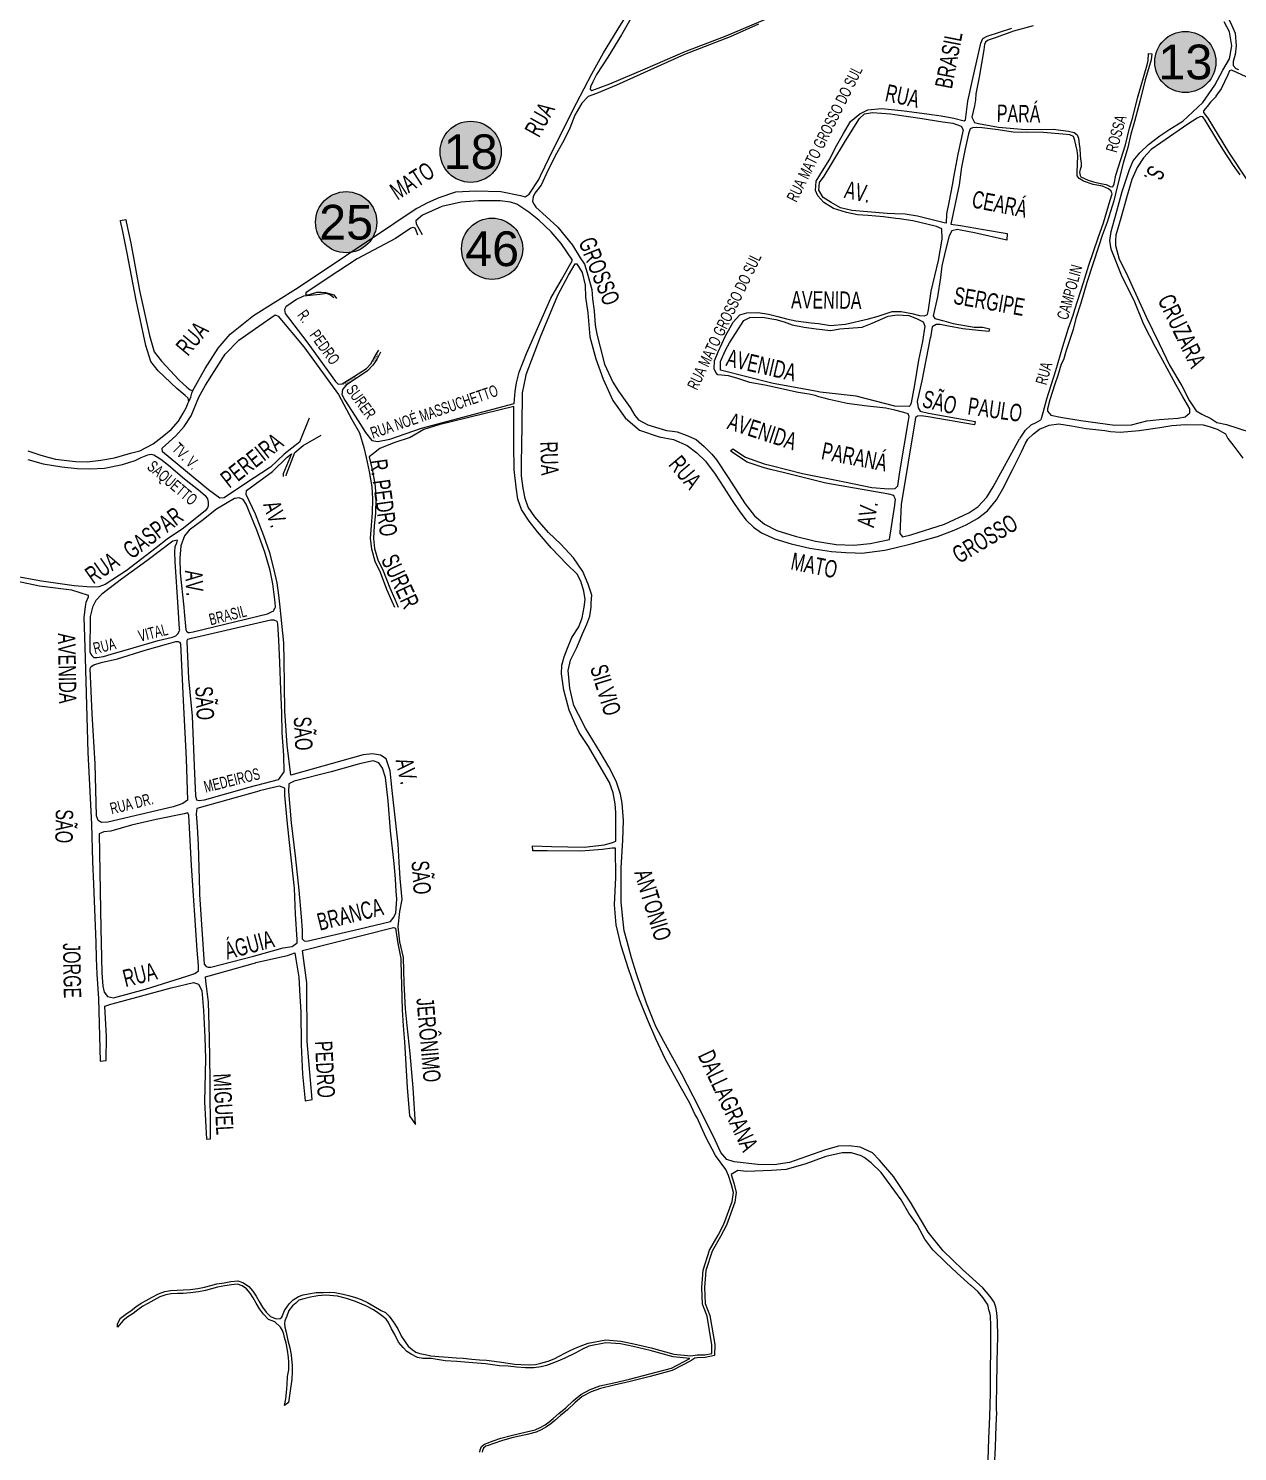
# Model space of a CAD drawing. Header units: millimetres. Extents: x 617885 to 663705, y 7172943 to 7234736.
# Drawn here: x 660252 to 661296, y 7182071 to 7183300 of the extents above; entities that cross this region are included whole.
import ezdxf
from ezdxf.enums import TextEntityAlignment as Align

# ---------------------------------------------------------------- set-up
doc = ezdxf.new("R2010")
doc.units = ezdxf.units.MM
doc.layers.add('Equipamentos Públicos', color=171, linetype='Continuous')
doc.layers.add('Escolas Municipais', color=21, linetype='Continuous')
doc.layers.add('TOP_VIAS 10.000', color=7, linetype='Continuous', lineweight=9)
doc.layers.add('VIAS', color=7, linetype='Continuous', lineweight=5)
doc.styles.add('LDUP', font='LDUP.SHX')
doc.styles.get("Standard").update_dxf_attribs({"font": 'arial.ttf'})

msp = doc.modelspace()

# ---------------------------------------------------------------- hatches: boundary and pattern name
at = {"layer": 'Equipamentos Públicos', "true_color": 0xff0040}
h = msp.add_hatch(color=240, dxfattribs=at)
edge = h.paths.add_edge_path()
edge.add_arc((661250.8, 7183270.6), 26.4, 0, 360)
at = {"layer": 'Equipamentos Públicos', "true_color": 0xb3b3ff}
h = msp.add_hatch(color=151, dxfattribs=at)
edge = h.paths.add_edge_path()
edge.add_arc((660633.8, 7183193.1), 26.4, 0, 360)
h = msp.add_hatch(color=151, dxfattribs=at)
edge = h.paths.add_edge_path()
edge.add_arc((660652.3, 7183109.4), 26.4, 0, 360)
at = {"layer": 'Escolas Municipais'}
h = msp.add_hatch(color=21, dxfattribs=at)
edge = h.paths.add_edge_path()
edge.add_arc((660526.3, 7183132.3), 26.4, 0, 360)

# ---------------------------------------------------------------- linework, layer by layer
at = {"layer": 'Equipamentos Públicos', "color": 7, "lineweight": 5}
for centre in [(661250.8, 7183270.6), (660633.8, 7183193.1), (660652.3, 7183109.4)]:
    msp.add_circle(centre, 26.4, dxfattribs=at)
at = {"layer": 'Escolas Municipais', "color": 7, "lineweight": 5}
msp.add_circle((660526.3, 7183132.3), 26.4, dxfattribs=at)
at = {"layer": 'VIAS', "color": 253}
for points in [[(661309.9, 7183338), (661295.3, 7183343.1), (661280.3, 7183345.7), (661277.2, 7183344.5), (661274.4, 7183341.5), (661273.8, 7183337.2), (661274.9, 7183332.8), (661278.6, 7183325), (661284.8, 7183313.8), (661289.9, 7183304.7), (661293.7, 7183295.5), (661294.6, 7183284.4), (661293.8, 7183277), (661292, 7183271), (661292.1, 7183267.6), (661294.4, 7183265.1), (661296.8, 7183264)], [(660777.8, 7183318.2), (660763.9, 7183294), (660752.1, 7183274.9), (660742.4, 7183259.8), (660739.2, 7183253.5), (660737.2, 7183249.1), (660737, 7183247.2), (660738.3, 7183246), (660753.9, 7183251.7), (660784.5, 7183264.7), (660819, 7183279.7), (660854.3, 7183293.1), (660914.3, 7183318.5)], [(660390.5, 7182977.5), (660389.8, 7182980.3), (660387.3, 7182982.6), (660380, 7182988.9), (660364, 7183004), (660357.7, 7183012.1), (660353.5, 7183026), (660344.9, 7183064.9), (660337.3, 7183105.7), (660333.5, 7183124.2), (660331.4, 7183133.1), (660331.4, 7183133.7), (660336.1, 7183134.6), (660336.5, 7183132.6), (660340.3, 7183114.1), (660348, 7183073.3), (660356.5, 7183034.4), (660360.7, 7183020.4), (660367, 7183012.3), (660382.2, 7182996.1), (660388.8, 7182989.9), (660391.7, 7182987.6), (660393.9, 7182987.2), (660404.5, 7183006.1), (660415.7, 7183023.7), (660426.2, 7183035.6), (660446.3, 7183051.7), (660484.9, 7183076), (660567.5, 7183131.2), (660586.8, 7183144), (660588.7, 7183145), (660596.7, 7183149.3), (660606.5, 7183153.7), (660620.9, 7183158.4), (660638.3, 7183159.4), (660659.9, 7183158.8), (660676.8, 7183155.3), (660680.8, 7183154.2), (660684.4, 7183156.6), (660692.6, 7183169.3), (660694.1, 7183172.3), (660704.9, 7183195), (660725.3, 7183235.1), (660738.5, 7183260.4), (660748.6, 7183278.6), (660760.2, 7183297.9), (660771.3, 7183315.3)], [(660882.4, 7183303.1), (660857.7, 7183292.3), (660818.3, 7183277.2), (660759.7, 7183250.7), (660742.4, 7183243.5), (660735.2, 7183240.9), (660729.7, 7183235.2), (660723.8, 7183224.8), (660719.3, 7183213.6), (660714.6, 7183203.5), (660708, 7183191.6), (660700.7, 7183177.4), (660694.8, 7183164.4), (660689.3, 7183157.3), (660687.7, 7183154.1), (660687.3, 7183150.2), (660688.5, 7183147.6), (660690.1, 7183145.4), (660699.1, 7183137.3), (660709, 7183128), (660715.3, 7183120.2), (660721.8, 7183112.5), (660728.3, 7183101.7), (660732.1, 7183096.2), (660734.4, 7183088.6), (660738.5, 7183074.2), (660739, 7183066.1), (660740.4, 7183055.7), (660741.4, 7183043.4), (660742.7, 7183035.8), (660745.5, 7183024.6), (660749.4, 7183009.8), (660756.4, 7182994.2), (660761.5, 7182986.4), (660771.4, 7182972.3), (660775.5, 7182965.6), (660778.8, 7182961.8), (660786.7, 7182957.5), (660802.9, 7182952.5), (660808.1, 7182952), (660812.1, 7182951.5), (660819.9, 7182948.4), (660828.4, 7182944.8), (660835.5, 7182938.6), (660841.9, 7182932), (660846.1, 7182927.1), (660856.1, 7182912.1), (660870.9, 7182889.2), (660878.9, 7182878.8), (660887.4, 7182871.6), (660898, 7182866.3), (660913.9, 7182861.4), (660931.6, 7182857.1), (660949.3, 7182854.1), (660964.7, 7182853.7), (660978.8, 7182855), (660995.3, 7182858.5), (661000, 7182888.2), (661000.1, 7182888.7), (661000.5, 7182893), (661000, 7182894.2), (660999.1, 7182896.3), (660994.7, 7182897.7), (660940.4, 7182907.2), (660904.7, 7182916), (660892.8, 7182918.8), (660887.1, 7182920.2), (660872.6, 7182925.3), (660860.8, 7182933.1), (660858, 7182935.1), (660860, 7182936.6), (660871.2, 7182929.6), (660887.3, 7182923.8), (660893.1, 7182922.3), (660920.2, 7182915.5), (660956.5, 7182908.2), (660980.1, 7182903.3), (660994.7, 7182902.2), (661000, 7182902.5), (661000.3, 7182902.5), (661002.6, 7182904.8), (661004.2, 7182916.9), (661011.9, 7182961.2), (661012.4, 7182964.6), (661011.6, 7182967), (661007.7, 7182968.2), (661000, 7182970), (660992.1, 7182971.8), (660973.7, 7182973.8), (660958.9, 7182975.8), (660943.3, 7182979.3), (660939.1, 7182980.5), (660936.8, 7182980.9), (660934.4, 7182981.6), (660931.2, 7182982.8), (660926.1, 7182983.9), (660916.5, 7182985.3), (660902.2, 7182988.5), (660895.8, 7182990), (660887.7, 7182991.8), (660874.9, 7182994.1), (660863.7, 7182997.7), (660856.5, 7182999.7), (660847.3, 7183000.7), (660845.4, 7183002.5), (660843.9, 7183005.8), (660844.4, 7183012.6), (660847.6, 7183020.4), (660853.7, 7183034.1), (660860.4, 7183046), (660866.1, 7183052.4), (660872.1, 7183054.2), (660882.1, 7183054.5), (660890.9, 7183052.8), (660899, 7183050.8), (660906.5, 7183049), (660914.6, 7183047.3), (660927.9, 7183045.4), (660934, 7183044.9), (660944.5, 7183043.2), (660957.5, 7183044.4), (660977.2, 7183049), (660985.6, 7183051.3), (660997.6, 7183055.2), (661000, 7183055.2), (661005.4, 7183055.2), (661014.6, 7183053.4), (661021.4, 7183051.9), (661025.7, 7183051.5), (661028.1, 7183052.7), (661029.2, 7183056.6), (661031.4, 7183072.8), (661034.4, 7183086), (661037.7, 7183099.3), (661041, 7183117.7), (661040.6, 7183126.7), (661035.9, 7183128.5), (661027.5, 7183130.5), (661015.6, 7183133.6), (661003.9, 7183135.1), (661000.9, 7183135.5), (660990.2, 7183137), (660976.9, 7183138), (660967.9, 7183138.7), (660958.2, 7183140.8), (660947, 7183144), (660938.7, 7183149.2), (660933.4, 7183155.2), (660931.5, 7183159.6), (660932.2, 7183167.6), (660937.5, 7183176.6), (660943.8, 7183186.7), (660948.7, 7183196.9), (660955.6, 7183208.8), (660961.7, 7183219.2), (660969.7, 7183225.8), (660976.6, 7183229.4), (660988.6, 7183230.4), (661000, 7183229.3), (661008.2, 7183228.5), (661027.6, 7183225.8), (661039.9, 7183224), (661050.9, 7183222), (661059.8, 7183219.9), (661061.1, 7183220.6), (661061.4, 7183223), (661063.1, 7183236.7), (661066.7, 7183253.8), (661074.2, 7183286.9), (661076.1, 7183290.9), (661079.7, 7183293), (661101, 7183299.8)], [(661119.5, 7183301.9), (661102.5, 7183297.2), (661087.4, 7183291.8), (661082.3, 7183290), (661079.9, 7183289.1), (661078.3, 7183287.7), (661077.5, 7183285.6), (661076.8, 7183281.1), (661072.7, 7183257.4), (661070, 7183243.1), (661069.7, 7183237.9), (661068.7, 7183232.8), (661066.6, 7183223.1), (661068.7, 7183218.4), (661072.1, 7183217.4), (661089.5, 7183214.2), (661112.7, 7183212.4), (661136.8, 7183212.7), (661149.8, 7183210.9), (661154.9, 7183209.8), (661157.3, 7183207.6), (661158.5, 7183204.9), (661159.1, 7183199.7), (661159.6, 7183196), (661160.1, 7183190.6), (661160.4, 7183186.7), (661160.8, 7183183.7), (661160.8, 7183180.4), (661160.1, 7183177.7), (661159.5, 7183175.4), (661159.9, 7183172.5), (661160.7, 7183171.4), (661166.8, 7183168.6), (661171.4, 7183167.1), (661177.5, 7183165.7), (661182.4, 7183164.8), (661185.8, 7183163), (661188.3, 7183162.9), (661189.3, 7183165.4), (661190.7, 7183173), (661199.1, 7183199.2), (661202.7, 7183213.5), (661205.4, 7183222.9), (661209.6, 7183239.4), (661217.9, 7183268.1), (661218.8, 7183271.8), (661219.1, 7183277.9), (661219.1, 7183277.9), (661222, 7183277.7), (661221.2, 7183272.5), (661219, 7183264.7), (661216.2, 7183255.1), (661211.6, 7183236.5), (661207, 7183219.1), (661203.8, 7183208.4), (661201.1, 7183196.8), (661197, 7183183.2), (661191.9, 7183162.7), (661189.2, 7183150.8), (661183.3, 7183132.3), (661179.1, 7183120.8), (661176.2, 7183111.9), (661165.8, 7183080.3), (661160.5, 7183062.5), (661156.2, 7183049.3), (661153.9, 7183039.8), (661147.6, 7183020.8), (661145.5, 7183013.6), (661143.7, 7183009.8), (661140.6, 7183000), (661138, 7182992.4), (661133.9, 7182979.1), (661131.7, 7182971.3), (661131.7, 7182969.3), (661134.7, 7182965.8), (661143, 7182963.9), (661160.7, 7182961.1), (661175.2, 7182959.2), (661190, 7182957), (661204.2, 7182957.4), (661217.6, 7182961), (661228.6, 7182962), (661236.3, 7182962.5), (661244.7, 7182963.2), (661250.6, 7182964.2), (661254.8, 7182967.9), (661254.8, 7182971.3), (661248.7, 7182981.7), (661242.6, 7182992.2), (661231.4, 7183012.9), (661224.9, 7183024.6), (661214.9, 7183044), (661207.3, 7183063.2), (661195.8, 7183086.6), (661186.8, 7183109), (661185.7, 7183116.6), (661186.7, 7183124.2), (661191, 7183139.9), (661196.3, 7183158.9), (661202.5, 7183177.9), (661205.9, 7183185.2), (661211.5, 7183192.2), (661219, 7183199.3), (661228.7, 7183206.8), (661237.3, 7183212.5), (661248.5, 7183219.5), (661265.9, 7183235.6), (661276.4, 7183250.5), (661283.1, 7183263.4), (661288.8, 7183273.4), (661290.9, 7183284.6), (661289, 7183296.7), (661284.4, 7183305.2)], [(661313.5, 7183253.1), (661295.8, 7183261.2), (661292.6, 7183262.7), (661290.5, 7183263.5), (661289, 7183263), (661287.6, 7183259.5), (661281.7, 7183247.4), (661278.6, 7183243.1), (661277.2, 7183241.1), (661277, 7183240.4)], [(661277, 7183240.4), (661275.2, 7183238.6), (661272.6, 7183236), (661269.5, 7183232.3), (661266.5, 7183228.5), (661266.6, 7183227), (661270.2, 7183222.1), (661288.1, 7183192.7), (661304, 7183168.9)], [(661298, 7183173.3), (661292.3, 7183181.4), (661283.2, 7183195.3), (661278, 7183203.7), (661267.9, 7183220.4), (661266, 7183223.2), (661264, 7183223.5), (661261.1, 7183222), (661253, 7183216.8), (661229.5, 7183200.9), (661221.3, 7183195), (661214.8, 7183187.9), (661209.3, 7183179.6), (661204.6, 7183169.1), (661200.5, 7183155.4), (661195.2, 7183135.7), (661190.8, 7183121.2), (661190.4, 7183116.6), (661190.5, 7183112.3), (661193.6, 7183100.3), (661199.8, 7183088.5), (661206.7, 7183073.3), (661216.9, 7183050.5), (661228.3, 7183027.7), (661237, 7183009), (661247.9, 7182991.1), (661254.3, 7182978.2), (661260.1, 7182969.5), (661264.9, 7182966.6), (661272.7, 7182962.8), (661272.7, 7182962.8), (661278, 7182959.4), (661286.2, 7182957.8), (661306.7, 7182951)], [(661126.3, 7182962), (661128.1, 7182968.2), (661131.2, 7182979.8), (661139, 7183004.2), (661144.9, 7183025.1), (661149.9, 7183040.9), (661154, 7183052.2), (661155.3, 7183057), (661162.8, 7183080.3), (661167.6, 7183095.1), (661175.6, 7183118.7), (661180.1, 7183131.7), (661185.9, 7183151.3), (661187.5, 7183156.8), (661186.7, 7183159.2), (661184.4, 7183161), (661179.2, 7183163.3), (661171.2, 7183165), (661163, 7183167.7), (661159.1, 7183170), (661157.5, 7183172.2), (661157.3, 7183175.3), (661158, 7183189.5), (661157.4, 7183194.3), (661156.3, 7183199), (661155.5, 7183202.9), (661154.2, 7183206.2), (661151, 7183207.7), (661145, 7183208.3), (661128.1, 7183209.7), (661114.2, 7183210.1), (661109, 7183209.6), (661102.2, 7183209.9), (661089.2, 7183211.9), (661075.5, 7183213.7), (661070.6, 7183214.1), (661067.1, 7183213.9), (661064.9, 7183213), (661063.6, 7183208.7), (661060.7, 7183195.7), (661057.6, 7183179.9), (661055.6, 7183164.5), (661048.3, 7183130.5), (661056.6, 7183129.5), (661076.6, 7183125.9), (661097, 7183122.5), (661096.6, 7183116.9), (661068.7, 7183123), (661056.7, 7183125.5), (661054, 7183125.9), (661049.1, 7183125), (661046.8, 7183120.5), (661044, 7183109.4), (661040.6, 7183094.7), (661039.3, 7183084.7), (661036.7, 7183067.8), (661033.1, 7183051.6), (661034.4, 7183049.2), (661042.2, 7183047.1), (661050.5, 7183045), (661068.4, 7183041.7), (661076.1, 7183041.8), (661081.6, 7183040.4), (661081.1, 7183037.9), (661072.2, 7183038.8), (661058.7, 7183040.4), (661046.3, 7183042.7), (661039.2, 7183044), (661035.7, 7183043.9), (661032.1, 7183042), (661030.7, 7183032.9), (661030.6, 7183032.4), (661023.2, 7182995.5), (661019.6, 7182978.9), (661019.4, 7182977.7), (661020.1, 7182972), (661022, 7182969.2), (661029.1, 7182967.5), (661069.3, 7182960.2), (661068.7, 7182957.5), (661028.7, 7182964.3), (661022.8, 7182965.2), (661019.5, 7182964.9), (661017.8, 7182963.7), (661017.5, 7182961.8), (661017.5, 7182961.8), (661005.6, 7182888.6), (661004.4, 7182863.6), (661006.7, 7182860.7), (661013.7, 7182862.4), (661042.9, 7182871.8), (661063.8, 7182881.4), (661071.6, 7182886.7), (661079.5, 7182895.1), (661085, 7182904), (661107.7, 7182945.3)], [(660556.1, 7183020.2), (660552.7, 7183013.9), (660549.3, 7183008.9), (660544.7, 7183004), (660526.2, 7182991.8), (660523.1, 7182988), (660522.6, 7182983.6), (660525.1, 7182978.7), (660536.6, 7182960.8), (660543, 7182950.9), (660548.6, 7182943.8), (660553.6, 7182942.9), (660564, 7182945.1), (660591.4, 7182954.5), (660671.3, 7182975.7), (660672.1, 7182986.3), (660673.5, 7182993.6), (660675.6, 7183002.8), (660681.9, 7183019.1), (660702.9, 7183066.7), (660712.2, 7183082.7), (660721.7, 7183099.5), (660711.8, 7183113.9), (660703.4, 7183123.9), (660692.7, 7183134.2), (660684.1, 7183140.9), (660673.6, 7183148), (660668.3, 7183149.5), (660659.3, 7183150.9), (660640.6, 7183150.7), (660625.7, 7183149.5), (660608.9, 7183146), (660592.1, 7183138.5), (660586.6, 7183133.5), (660586.7, 7183130.8), (660591.8, 7183121.8)], [(660588.1, 7183121.2), (660586.8, 7183125.1), (660585.8, 7183127.2), (660584.2, 7183127.6), (660582.2, 7183127.1), (660568.9, 7183118.2), (660535.9, 7183100.7), (660519, 7183089.9), (660491.9, 7183071.6), (660491.3, 7183070.7), (660491.5, 7183069.9), (660493.7, 7183069.7), (660501.1, 7183071.8), (660504.8, 7183071.9), (660508.5, 7183071.6), (660515.6, 7183069.7), (660518, 7183066.6)], [(660717.9, 7182745.4), (660719.9, 7182754.3), (660725.6, 7182765.1), (660730.4, 7182777.1), (660734.2, 7182785.4), (660736.8, 7182792.4), (660737.9, 7182800), (660737.9, 7182803.7), (660738.5, 7182810.4), (660735.3, 7182819.8), (660730.6, 7182830.9), (660722.6, 7182842.6), (660711.6, 7182854.4), (660701.1, 7182864.5), (660689.1, 7182877.9), (660683.4, 7182886.5), (660680.9, 7182893.7), (660679, 7182902.9), (660677.8, 7182913.4), (660677.7, 7182924), (660678.3, 7182956.6), (660678.5, 7182985.1), (660681.3, 7182998.9), (660681.7, 7183001), (660694, 7183033.5), (660709, 7183069.3), (660718.2, 7183086.5), (660724.1, 7183096.5), (660725.4, 7183096.5), (660730.2, 7183088.8), (660732.7, 7183078.1), (660733, 7183067.7), (660734.9, 7183054), (660736.8, 7183033.3), (660741.8, 7183014.4), (660748.1, 7182996.8), (660756.6, 7182978.4), (660767.2, 7182963.5), (660779.6, 7182952.9), (660796.5, 7182947.1), (660808.8, 7182944.8), (660820.7, 7182939.7), (660829.2, 7182933.3), (660836.4, 7182926.1), (660845, 7182914.9), (660852.5, 7182903.3), (660858.9, 7182892.9), (660866.3, 7182882.3), (660871.7, 7182875.2), (660878.1, 7182869.2), (660884.8, 7182864.3), (660896.4, 7182859.1), (660910.4, 7182854.8), (660926.7, 7182851.1), (660945.3, 7182848.1), (660957.8, 7182847.1), (660965.7, 7182846.9), (660971.5, 7182846.8), (660991.4, 7182849.3), (661000, 7182851.3), (661014.2, 7182854.6), (661036.9, 7182861.1), (661051.2, 7182866.6), (661061.6, 7182871.2), (661071.5, 7182876.5), (661080, 7182883.2), (661087.8, 7182892.6), (661093.2, 7182902.1), (661101.6, 7182918.7), (661109.4, 7182934.1), (661112.7, 7182941.5), (661114.8, 7182945), (661119.6, 7182949.8), (661125, 7182953.8), (661133.1, 7182957), (661141.7, 7182958.2), (661152.5, 7182956.6), (661165.1, 7182954.3), (661173.6, 7182953.5), (661181.3, 7182952.6), (661186.2, 7182951.8), (661194.4, 7182951), (661210.8, 7182952.6), (661228.8, 7182955), (661239.2, 7182956.9), (661251, 7182957.7), (661266.1, 7182957.4), (661271.4, 7182956), (661278.4, 7182953.8), (661285.6, 7182949.8), (661287.4, 7182945.7), (661292.6, 7182939), (661300.4, 7182928.6)], [(660515.8, 7183066.9), (660512.7, 7183069.2), (660509.7, 7183070.7), (660503.7, 7183070), (660489.4, 7183068.5), (660483.5, 7183065.5), (660474.1, 7183059.2), (660473, 7183056.9), (660473.8, 7183053.5), (660492.5, 7183029.1), (660517.1, 7182994.9), (660519.3, 7182992.6), (660522.8, 7182992.9), (660533.5, 7182999.3), (660543.9, 7183006), (660547.7, 7183010), (660551.4, 7183016.9), (660554.5, 7183021.8)], [(660494.4, 7182963.1), (660485.9, 7182942.5), (660472.9, 7182932.2), (660461, 7182920.9), (660439.5, 7182906.8), (660421, 7182894.4), (660417.2, 7182894.2), (660407.5, 7182901.2), (660367.8, 7182934), (660367.4, 7182937.4), (660379.4, 7182948), (660386.5, 7182956), (660392.6, 7182965.1), (660399.2, 7182981.2), (660399.2, 7182981.2), (660405, 7182991.6), (660422, 7183018.4), (660433.8, 7183030.5), (660450.8, 7183042.5), (660465, 7183052.5), (660467.6, 7183051.3), (660489.9, 7183024.8), (660519.7, 7182983.5), (660531.3, 7182961.9), (660537.8, 7182950.6), (660541.5, 7182938), (660543.5, 7182929.2), (660546.2, 7182917.1), (660548.5, 7182904), (660549.1, 7182893.5), (660548.8, 7182881.4), (660547.8, 7182870.4), (660547.1, 7182859.3), (660548.1, 7182850.3), (660551, 7182839.8), (660555.7, 7182830.3), (660561.2, 7182815.7), (660565.6, 7182805.8), (660568, 7182800)], [(660251.4, 7182935), (660262.8, 7182931.3), (660269.8, 7182929.3), (660275.3, 7182927.8), (660292.7, 7182925.8), (660302.8, 7182925.6), (660314.6, 7182926.9), (660326.3, 7182928.9), (660340, 7182932.9), (660348.3, 7182935), (660359.8, 7182941), (660367.5, 7182947), (660375.1, 7182953.4), (660381.7, 7182960.5), (660385.7, 7182967.6), (660388.4, 7182972.8), (660389.7, 7182975.8), (660390.5, 7182977.5), (660392.1, 7182981.4), (660393.2, 7182984.8), (660393.9, 7182987.2)], [(660591.4, 7182954.5), (660671.3, 7182975.7)], [(660475.8, 7182136), (660476.7, 7182141.8), (660476.8, 7182148.4), (660476.6, 7182152.5), (660475.6, 7182158.9), (660474.4, 7182164.9), (660473.2, 7182169.8), (660472.6, 7182172.6), (660471.5, 7182175.8), (660469.7, 7182178.5), (660464.6, 7182183.1), (660459.4, 7182185.3), (660455, 7182189.7), (660451.6, 7182194.3), (660448.6, 7182199.3), (660446.1, 7182203.8), (660443.5, 7182207.9), (660440.3, 7182211.6), (660436.4, 7182214.3), (660432.6, 7182215.6), (660427.2, 7182215.1), (660421.6, 7182214.2), (660415.3, 7182213), (660410.1, 7182211.7), (660404.8, 7182210.2), (660398.7, 7182209), (660392, 7182208.2), (660385.7, 7182207.8), (660380.6, 7182207.7), (660375.2, 7182207.4), (660370.6, 7182206.6), (660365.4, 7182204.8), (660360.2, 7182201.8), (660355.2, 7182199.1), (660350.8, 7182196.7), (660346.5, 7182193.7), (660342.3, 7182190.5), (660337.7, 7182187.4), (660333.8, 7182184.5), (660328.9, 7182178.6), (660329, 7182181.5), (660331.5, 7182186.4), (660336, 7182189.8), (660340.6, 7182192.9), (660344.8, 7182196.1), (660349.3, 7182199.2), (660353.8, 7182201.7), (660358.8, 7182204.4), (660364.2, 7182207.5), (660369.8, 7182209.4), (660374.8, 7182210.3), (660380.5, 7182210.6), (660385.6, 7182210.7), (660391.7, 7182211.2), (660398.3, 7182212), (660404.1, 7182213.1), (660409.4, 7182214.5), (660414.7, 7182215.9), (660421.1, 7182217), (660426.8, 7182218), (660432.9, 7182218.6), (660437.8, 7182217), (660442.3, 7182213.8), (660445.8, 7182209.6), (660448.6, 7182205.3), (660451.1, 7182200.7), (660454, 7182195.9), (660457.2, 7182191.7), (660461.1, 7182187.8), (660465.8, 7182185.8), (660469.4, 7182186.1), (660470.9, 7182187.2), (660473.2, 7182192.9), (660477.1, 7182198.7), (660480.7, 7182202.2), (660485.1, 7182205), (660489.3, 7182206.5), (660493.8, 7182207.5), (660500.3, 7182208.4), (660506.4, 7182208.6), (660511.7, 7182208.8), (660516.6, 7182208.4), (660523.7, 7182207.2), (660529.6, 7182205.7), (660534.4, 7182204.2), (660539.2, 7182202.5), (660544.8, 7182199.9), (660550.1, 7182196.8), (660556.6, 7182193), (660560.2, 7182191.2), (660563.4, 7182188), (660567.1, 7182182.9), (660570.8, 7182177.1), (660574.2, 7182170.7), (660577.3, 7182166.1), (660579.9, 7182162.2), (660583.2, 7182159.2), (660586.4, 7182157.1), (660589.9, 7182155.8), (660594.4, 7182154.9), (660599.4, 7182154), (660606.4, 7182153.2), (660614.3, 7182152.6), (660621.3, 7182152.2), (660627.4, 7182151.8), (660634.7, 7182151), (660641.3, 7182150.4), (660647.6, 7182150), (660654.1, 7182149.2), (660660.5, 7182148.3), (660666.2, 7182147.5), (660671.6, 7182146.8), (660677.4, 7182146.3), (660684.4, 7182146.2), (660689.7, 7182146.5), (660694.3, 7182147.5), (660700.8, 7182149.4), (660705.8, 7182151.2), (660710.7, 7182153.8), (660715, 7182156.2), (660720.3, 7182158.9), (660725.5, 7182161.2), (660730.7, 7182163.2), (660735.2, 7182164.7), (660750.4, 7182167.7), (660763.5, 7182166.6), (660774.7, 7182164.3), (660789.5, 7182160.9), (660809.2, 7182155.3), (660823.8, 7182154), (660829.4, 7182154.6), (660836.1, 7182154.7), (660841.9, 7182156), (660842.1, 7182163.5), (660838, 7182188), (660833.9, 7182198.6), (660833.3, 7182212.8), (660834.4, 7182227.9), (660840, 7182245.1), (660847.5, 7182258.1), (660852.5, 7182267.5), (660859.5, 7182287), (660860.7, 7182294.8), (660859.1, 7182301.4), (660856.5, 7182309.6), (660854.1, 7182314.8), (660845.1, 7182326.7), (660836.9, 7182342.7), (660829.3, 7182359.3), (660827.4, 7182362.5), (660823.1, 7182372), (660814.8, 7182386.7), (660801.8, 7182410.1), (660793.6, 7182427.5), (660786.4, 7182444.1), (660777.7, 7182465.4), (660770.2, 7182487.8), (660763.8, 7182507.8), (660761, 7182519.7), (660759.4, 7182525.8), (660758.1, 7182543), (660759.1, 7182566.7), (660758.9, 7182592), (660755.9, 7182592), (660747.5, 7182590.9), (660729, 7182589.5), (660699.8, 7182589.7), (660687.6, 7182589.8), (660687.3, 7182594.1), (660703.7, 7182593.6), (660731.9, 7182592.8), (660749.1, 7182595), (660753.4, 7182596.1), (660756.3, 7182597), (660759, 7182598), (660759.1, 7182622.7), (660758.6, 7182630.3), (660756.9, 7182639.9), (660753.8, 7182648.7), (660746.9, 7182660.6), (660735.5, 7182679.9), (660727.6, 7182692), (660723.6, 7182700), (660718.8, 7182711.2), (660714.1, 7182728.4), (660712.3, 7182742.4), (660712.6, 7182750.1), (660714.4, 7182757.3), (660717.4, 7182764.8), (660721.2, 7182774), (660727.3, 7182783.1), (660730, 7182790.8), (660731.7, 7182800), (660732.6, 7182806.8), (660731.6, 7182813.8), (660728.9, 7182822.6), (660725.7, 7182828.6), (660716.9, 7182837.3), (660703.3, 7182851.3), (660691.5, 7182865.1), (660684.3, 7182874.4), (660677.8, 7182884.3), (660674.6, 7182893.4), (660673.2, 7182903.5), (660671.3, 7182918.8), (660671, 7182940.2), (660671.1, 7182967.2), (660671.1, 7182973.2), (660606.3, 7182957.4), (660593.3, 7182953.3), (660581.5, 7182946.4), (660567.6, 7182941.8), (660555.5, 7182937), (660549.8, 7182932.8), (660546.3, 7182929.8), (660549, 7182917.7), (660551.3, 7182904.4), (660552, 7182893.6), (660551.6, 7182881.2), (660550.6, 7182870.2), (660550, 7182859.4), (660550.9, 7182850.8), (660553.7, 7182840.8), (660558.3, 7182831.5), (660563.9, 7182816.8), (660568.2, 7182807), (660571.1, 7182800)], [(661107.8, 7182945.3), (661108.1, 7182945.9), (661112.8, 7182952.7), (661117.8, 7182957.5), (661122.1, 7182959.5), (661126, 7182961.6)], [(660474.6, 7182913.5), (660474.8, 7182914.9), (660481.9, 7182933.5), (660489.1, 7182939.7), (660504.7, 7182948.6)], [(660671, 7182940.2), (660671.1, 7182945.4)], [(660230.2, 7182825), (660261.5, 7182818.4), (660289.3, 7182815), (660303.7, 7182810.5), (660303.5, 7182808.8), (660301.6, 7182804.1), (660300.9, 7182800.5), (660299.7, 7182790.9), (660300, 7182783), (660300.9, 7182756.3), (660303.3, 7182674.6), (660306.4, 7182612.7), (660307.3, 7182580.5), (660308.3, 7182561.1), (660310.2, 7182510.5), (660310.5, 7182497), (660311.2, 7182483.4), (660312.6, 7182462.3), (660314, 7182408.2), (660319.1, 7182408.9), (660319.4, 7182429.6), (660318, 7182455.7), (660323.2, 7182457.3), (660331.8, 7182459.6), (660375.2, 7182471.6), (660394.5, 7182476.1), (660398.9, 7182474.8), (660401.6, 7182469.2), (660403.1, 7182451.8), (660404.4, 7182429), (660405, 7182410.3), (660403.9, 7182373), (660405.7, 7182341), (660409.3, 7182341.2), (660408.8, 7182393), (660408.4, 7182428.2), (660407.4, 7182459.2), (660406, 7182470.7), (660405.2, 7182477.2), (660404.8, 7182480.9), (660408, 7182481.8), (660446, 7182492.5), (660448, 7182493.2), (660448.4, 7182493.3), (660475.8, 7182499.5), (660482.1, 7182501.8), (660483, 7182496.3), (660485.5, 7182480.7), (660486.4, 7182464.3), (660487.3, 7182450.7), (660487.5, 7182422.3), (660488.7, 7182397.1), (660490.8, 7182374.1), (660497, 7182375), (660492.6, 7182425.2), (660492.3, 7182475.8), (660488.5, 7182503.6), (660567.3, 7182523.5), (660568.9, 7182522.9), (660570.8, 7182509.7), (660573.4, 7182496.7), (660573.6, 7182494.2), (660574.1, 7182473.9), (660574.6, 7182452.6), (660575.4, 7182438.6), (660576.7, 7182424.9), (660578.9, 7182385.6), (660581, 7182361), (660586.3, 7182353.5), (660584.2, 7182385.2), (660581.5, 7182414.7), (660579, 7182439), (660577.5, 7182453.4), (660576.4, 7182475.6), (660575.7, 7182497.7), (660572.6, 7182511.2), (660571.2, 7182524.2), (660572.6, 7182537.4), (660574.6, 7182547.8), (660572.8, 7182565.8), (660572.1, 7182580), (660571.1, 7182595.5), (660568.8, 7182616.2), (660566, 7182641.8), (660564.2, 7182658.9), (660560.9, 7182669.1), (660555.9, 7182672.2), (660549.1, 7182673.5), (660541, 7182672.6), (660478.6, 7182655.1), (660475.4, 7182680.9), (660473.4, 7182710.4), (660473.1, 7182733.3), (660472.8, 7182754.1), (660472.4, 7182769.4), (660470.8, 7182786), (660469.3, 7182800), (660468.1, 7182810.5), (660466.8, 7182821), (660464, 7182833.5), (660460.3, 7182846.9), (660455.1, 7182861.7), (660448, 7182880.4), (660440.1, 7182897.2), (660440.2, 7182900.7), (660462.7, 7182917.1), (660475.4, 7182929.5), (660479.1, 7182932.3), (660471.9, 7182915), (660471.9, 7182912.9)], [(660251.4, 7182927.6), (660264.6, 7182923.9), (660280.9, 7182921.1), (660294, 7182919.8), (660304.7, 7182919.4), (660317.6, 7182920), (660333.1, 7182923.3), (660344.1, 7182926.7), (660349.4, 7182929.1), (660355.2, 7182931.5), (660358, 7182932.1), (660360.4, 7182931.5), (660366.2, 7182927.9), (660373, 7182922.7), (660386.8, 7182910.7), (660398.7, 7182901.4), (660404.5, 7182896.3), (660406.6, 7182893.6), (660407.3, 7182890.8), (660407.3, 7182887.5), (660406.6, 7182885.7), (660404.6, 7182883.3), (660397.7, 7182877.7), (660385.8, 7182868.3), (660371.8, 7182858.8), (660362.4, 7182851.2), (660336.3, 7182831.5), (660318.4, 7182819.5), (660312.9, 7182817.5), (660306.2, 7182817.2), (660291.6, 7182818.6), (660277.4, 7182820.6), (660263.3, 7182822.5), (660233.2, 7182827.9)], [(660383.2, 7182768.4), (660385.7, 7182719.6), (660388.1, 7182669.2), (660389.2, 7182633.4), (660385.3, 7182630.5), (660381.3, 7182629.1), (660377, 7182627.7), (660320.7, 7182614.6), (660315.2, 7182614.2), (660312.1, 7182615.8), (660310.8, 7182619.9), (660309.7, 7182664.8), (660307.1, 7182708), (660305.3, 7182747.2), (660306.3, 7182748.9), (660308.4, 7182750.2), (660314.7, 7182752.2), (660328.8, 7182755.6), (660352.7, 7182762.9), (660371.1, 7182768.1), (660379.4, 7182770.3), (660381.2, 7182770.3), (660382.3, 7182769.9), (660383.2, 7182768.4)], [(661088, 7182104.9), (661087.9, 7182107.1), (661087.9, 7182113.3), (661088.1, 7182127), (661088.4, 7182148.7), (661088.9, 7182170.9), (661088.7, 7182183.7), (661088.2, 7182191), (661087.1, 7182195.8), (661085.8, 7182200.1), (661082.4, 7182205), (661076.1, 7182212.7), (661058.3, 7182228.4), (661041.7, 7182244.6), (661028.7, 7182260.7), (661013.5, 7182286.6), (661000, 7182306.8), (660999, 7182308.3), (660986.9, 7182322.8), (660980.7, 7182329.2), (660970, 7182333.9), (660960.5, 7182335.1), (660951.4, 7182334.7), (660940.1, 7182331.8), (660923.6, 7182326), (660909.2, 7182320.8), (660895.8, 7182318.8), (660881.8, 7182319.1), (660861.4, 7182321.3), (660855, 7182323.2), (660849.9, 7182329.3), (660844.8, 7182339.9), (660830.8, 7182368.4), (660816.1, 7182397), (660800.6, 7182425.3), (660793.8, 7182438.1), (660785.6, 7182458.4), (660777.1, 7182483.6), (660772.8, 7182497.5), (660768.8, 7182511.4), (660766.4, 7182520.6), (660765.1, 7182531.1), (660763.6, 7182545.6), (660763.8, 7182575.1), (660765.3, 7182598.9), (660765.8, 7182616), (660764.6, 7182630.8), (660763.1, 7182638.7), (660759.5, 7182650), (660753, 7182662.2), (660745.6, 7182674.9), (660732.9, 7182695.5), (660726.8, 7182707.3), (660722.9, 7182715.1), (660719.3, 7182730.2), (660717.9, 7182745.4)], [(660569.2, 7182536.1), (660569.4, 7182540.1), (660570, 7182548.4), (660569.6, 7182554.6), (660568.8, 7182565.7), (660567.7, 7182578.9), (660564.6, 7182607), (660562.7, 7182633), (660560.2, 7182652.9), (660557.7, 7182661.1), (660554.6, 7182665.8), (660549.5, 7182667.5), (660537.8, 7182664.7), (660535.9, 7182664.3), (660513.3, 7182658), (660481.4, 7182649.8), (660476.8, 7182647.5), (660476.6, 7182641), (660478.7, 7182614), (660482.2, 7182585.3), (660485.6, 7182555.9), (660487.4, 7182532.7), (660488.3, 7182521.3), (660488.4, 7182513.9), (660490.2, 7182512.2), (660492.3, 7182511.9), (660538.2, 7182522.4), (660564.5, 7182528.8), (660567.6, 7182532.4), (660569.2, 7182536.1)], [(660446.2, 7182498.7), (660472, 7182506.1), (660479.6, 7182507.2), (660484, 7182510.2), (660484, 7182513.2), (660482.7, 7182535.1), (660481.6, 7182557.6), (660478.2, 7182588.9), (660475.3, 7182615.8), (660473.5, 7182637.8), (660473.3, 7182643.8), (660468.8, 7182645.6), (660464.8, 7182644.7), (660451.4, 7182641.6)], [(660451.7, 7182641.4), (660451.5, 7182641.4), (660450.9, 7182641.2), (660397.5, 7182626.4), (660396.7, 7182621.7), (660397.6, 7182610.5), (660398.5, 7182595.2), (660399.6, 7182554.8), (660399.8, 7182552.1)], [(660399.8, 7182552.1), (660403.6, 7182491.8), (660405.6, 7182489.8), (660407.1, 7182489.2), (660409.4, 7182489.2), (660446.2, 7182498.7)], [(661080.7, 7182064), (661081.2, 7182082.2), (661082, 7182101.4), (661082.5, 7182121.6), (661082.6, 7182141.9), (661083, 7182158.8), (661082.9, 7182173.3), (661082.8, 7182182.3), (661082.6, 7182185.7), (661082.5, 7182188.3), (661081.9, 7182191.1), (661081.2, 7182193.5), (661080.6, 7182196.6), (661079.9, 7182198.5), (661078.7, 7182200.6), (661076.2, 7182204), (661071.7, 7182209.4), (661066, 7182214.5), (661065.7, 7182214.6), (661053.9, 7182225.2), (661043.8, 7182234.7), (661032.9, 7182245.4), (661026, 7182254.7), (661019.3, 7182266.8), (661012.2, 7182277), (661005.6, 7182288.5), (661000, 7182296), (660996.8, 7182300.4), (660988.3, 7182312.1), (660979.6, 7182320.5), (660973.6, 7182325.1), (660973.6, 7182325.1), (660970.9, 7182326.5), (660962.6, 7182329.1), (660954.5, 7182329), (660940.5, 7182325.9), (660923.3, 7182319.5), (660906.1, 7182314.6), (660893.4, 7182313.7), (660872, 7182313.1), (660864.4, 7182313.7), (660861.7, 7182312), (660858.7, 7182310.5), (660861.4, 7182302), (660863.1, 7182294.9), (660861.8, 7182286.5), (660854.7, 7182266.6), (660849.6, 7182257), (660842.2, 7182244.1), (660836.7, 7182227.4), (660835.7, 7182212.8), (660836.3, 7182199.1), (660840.3, 7182188.7), (660844.5, 7182163.6), (660844.3, 7182154.1), (660836.3, 7182152.3), (660829.4, 7182152.2), (660827.2, 7182151.8), (660824, 7182149.5), (660807.9, 7182141.2), (660788.9, 7182136), (660771.5, 7182131.7), (660757.8, 7182128.5), (660745.9, 7182125.8), (660737.8, 7182122.7), (660730, 7182118.8), (660723.7, 7182113.3), (660717.4, 7182107.4), (660711.3, 7182102.3), (660706.5, 7182098.1), (660703.1, 7182095.2), (660699.2, 7182092.5), (660694.7, 7182090.1), (660690.3, 7182088), (660682.6, 7182086), (660669.3, 7182083.1), (660660.5, 7182080.6), (660653.9, 7182078.3), (660648.8, 7182076.5), (660646.9, 7182075.8), (660644.9, 7182074.1), (660644.1, 7182072.2), (660643.8, 7182070.6)], [(660641.6, 7182070.7), (660641.9, 7182072.8), (660643.1, 7182075.5), (660645.8, 7182077.7), (660648.1, 7182078.6), (660653.2, 7182080.4), (660659.8, 7182082.7), (660668.8, 7182085.2), (660682.1, 7182088.2), (660689.5, 7182090.1), (660693.7, 7182092), (660698.1, 7182094.4), (660701.7, 7182096.9), (660705.1, 7182099.7), (660709.9, 7182104), (660715.9, 7182109.1), (660722.2, 7182115), (660728.8, 7182120.6), (660737, 7182124.8), (660745.2, 7182127.9), (660757.3, 7182130.7), (660770.9, 7182133.8), (660788.4, 7182138.2), (660807.1, 7182143.3), (660823, 7182151.5), (660808.7, 7182152.9), (660788.9, 7182158.5), (660774.2, 7182161.8), (660763.1, 7182164.2), (660750.5, 7182165.2), (660735.7, 7182162.3), (660730.4, 7182159.5), (660724.1, 7182156.3), (660715.1, 7182151.8), (660709.2, 7182149.4), (660704, 7182147.2), (660699.4, 7182145.6), (660694.6, 7182144.4), (660688.2, 7182143.5), (660681.1, 7182143.6), (660673.4, 7182144.1), (660666.3, 7182144.9), (660658.6, 7182145.3), (660646.6, 7182147.1), (660635.7, 7182147.9), (660621.8, 7182149), (660611.9, 7182149.5), (660599.8, 7182151.5), (660592.4, 7182151.6), (660587.9, 7182152.5), (660582.5, 7182155.2), (660578.6, 7182157.7), (660575.6, 7182161.2), (660571.6, 7182165.8), (660568.3, 7182172.3), (660565.6, 7182177.2), (660562.8, 7182182.7), (660560.8, 7182185.5), (660558.1, 7182187.9), (660554.5, 7182190.4), (660549.8, 7182193.5), (660543.3, 7182197), (660534.4, 7182200.7), (660526.7, 7182203.4), (660518.8, 7182205.4), (660508.8, 7182206.1), (660501.9, 7182205.6), (660495.6, 7182204.6), (660489.8, 7182203.2), (660485.5, 7182201.8), (660483, 7182199.2), (660480, 7182197.1), (660476.8, 7182193), (660475.2, 7182188.2), (660473.4, 7182184.2), (660473.1, 7182181.8), (660473.4, 7182178.5), (660474.4, 7182174.2), (660475.9, 7182167.1), (660477.7, 7182160.8), (660478.7, 7182154.7), (660479.2, 7182151.1), (660479.6, 7182145.9), (660479.7, 7182140), (660479.3, 7182133.8), (660478, 7182123.6)], [(660478, 7182123.6), (660476.4, 7182113.6), (660473.2, 7182111), (660474.1, 7182116.8), (660474.8, 7182122.3), (660475.3, 7182129.2), (660475.8, 7182136)], [(661086, 7182058.4), (661086.9, 7182075), (661087.5, 7182093.7), (661088, 7182104.9)]]:
    msp.add_lwpolyline(points, dxfattribs=at)
for points in [[(660993.5, 7183139.9), (660976.3, 7183141.2), (660962.8, 7183142.4), (660953.1, 7183144.6), (660945, 7183149.2), (660938.1, 7183153.5), (660934.5, 7183159.9), (660935.1, 7183166.5), (660939.1, 7183172), (660945.5, 7183183), (660957.3, 7183202.5), (660969.5, 7183221.7), (660973.9, 7183225.8), (660980.6, 7183227.1), (660996.4, 7183225.8), (661000, 7183225.3), (661023.5, 7183221.8), (661039.4, 7183219.1), (661050.1, 7183217.8), (661057.2, 7183215.1), (661059, 7183212), (661054.5, 7183191.1), (661051, 7183172.6), (661049.6, 7183164.4), (661046.8, 7183150.7), (661044.7, 7183139.6), (661044.3, 7183131.6), (661042.7, 7183131.8), (661019.7, 7183137.5), (661008.9, 7183139.2), (661000, 7183139.5)], [(660994.2, 7183051.1), (661000, 7183052.1), (661002.4, 7183052.5), (661012.1, 7183051.7), (661018.8, 7183049.3), (661024.6, 7183046.2), (661025.8, 7183042.5), (661023.9, 7183029.4), (661020.5, 7183013.3), (661017.1, 7182991.9), (661014.1, 7182976.4), (661013.2, 7182974.1), (661012.3, 7182973.2), (661000, 7182973.5), (661000, 7182973.5), (660966.5, 7182982.1), (660935.5, 7182985.7), (660931.6, 7182986.4), (660894.9, 7182993.2), (660849.4, 7183004.6), (660849.5, 7183012.2), (660853.8, 7183021.8), (660857.4, 7183028.1), (660862.9, 7183037.2), (660869.7, 7183047.5), (660874.8, 7183050.2), (660885.7, 7183050.4), (660893.8, 7183048.9), (660897.4, 7183048.2), (660904.4, 7183046.2), (660911.4, 7183043.8), (660921.8, 7183041.7), (660932.2, 7183040.2), (660944.7, 7183038.8), (660952.4, 7183040.2), (660971.8, 7183041.7), (660980.3, 7183045.2)], [(660376.7, 7182857), (660354.1, 7182839.9), (660332.5, 7182824.1), (660315.4, 7182811.2), (660310.1, 7182805.7), (660307.4, 7182800), (660305.3, 7182792), (660305.1, 7182761.4), (660305.8, 7182759.6), (660306.7, 7182758.2), (660308.6, 7182756.7), (660311.2, 7182756.7), (660316.8, 7182757.6), (660323.4, 7182759.4), (660342.3, 7182764.9), (660364.1, 7182771.2), (660376.3, 7182774.2), (660379.2, 7182775.3), (660381, 7182777.1), (660382.6, 7182780.3), (660382.5, 7182781.2), (660381.2, 7182800), (660378.6, 7182839.3), (660378.5, 7182847.7), (660378.8, 7182852.5), (660380.2, 7182855.5), (660380.6, 7182858)], [(660323.2, 7182606.7), (660317.1, 7182606), (660313, 7182604.3), (660314.6, 7182522.4), (660314.7, 7182510.7), (660315.5, 7182484.4), (660316.2, 7182473), (660317.3, 7182467.8), (660320.3, 7182464.1), (660325.5, 7182462.8), (660353.1, 7182470.3), (660388.9, 7182481.6), (660395.6, 7182483.8), (660398.8, 7182486.2), (660398.8, 7182490.8), (660397.6, 7182504.1), (660392.7, 7182577), (660390.7, 7182615), (660390.5, 7182620.2), (660389.7, 7182622.4), (660386.4, 7182621.6), (660362.2, 7182616.9), (660340.9, 7182611.9)]]:
    msp.add_lwpolyline(points, close=True, dxfattribs=at)
at = {"layer": 'VIAS', "color": 253, "ltscale": 0.3}
msp.add_lwpolyline([(660464.8, 7182799), (660465.4, 7182800), (660464.9, 7182804.1), (660462.9, 7182820.3), (660460.7, 7182831.7), (660456.1, 7182847.4), (660449.2, 7182866.5), (660440.1, 7182888.9), (660437.3, 7182893.1), (660433.9, 7182894.4), (660429.8, 7182893.9), (660414.4, 7182884.5), (660401.6, 7182874.5), (660390.8, 7182866.6), (660386.8, 7182861.6), (660383.7, 7182853), (660382.7, 7182842.2), (660382.9, 7182829.3), (660386.1, 7182800), (660386.6, 7182796), (660387.9, 7182780.5), (660388.5, 7182779.3), (660389.8, 7182778.3), (660391.2, 7182778.2), (660394.3, 7182778.8), (660458.5, 7182794.3), (660460.6, 7182795.4), (660461.9, 7182796), (660463.9, 7182797), (660464.3, 7182798)], close=True, dxfattribs=at)
for points in [[(660470.8, 7182691.5), (660472.1, 7182672.3), (660472.4, 7182657.8), (660467.6, 7182650.9), (660442.2, 7182644.4), (660403.6, 7182633.4), (660399.4, 7182633), (660397.3, 7182633.6), (660396.4, 7182637.2), (660395.5, 7182663.1), (660393.7, 7182706.1), (660390.5, 7182738.4), (660389, 7182770.3), (660389.1, 7182771.3), (660389.6, 7182772.5), (660392.8, 7182773.3), (660461.2, 7182789.1), (660464, 7182789.1), (660466.6, 7182788), (660467.1, 7182785.7)], [(660467.1, 7182785.7), (660468, 7182771.5), (660468.9, 7182752.2), (660469.6, 7182728.7), (660470.5, 7182708.9), (660470.8, 7182691.5)]]:
    msp.add_lwpolyline(points, dxfattribs=at)

# ---------------------------------------------------------------- texts
at = {"layer": 'Equipamentos Públicos', "color": 7}
for s, p in [('13', (661250.8, 7183270.6)), ('18', (660633.8, 7183193.1)), ('46', (660652.3, 7183109.4))]:
    msp.add_text(s, height=30, dxfattribs=at).set_placement(p, align=Align.MIDDLE_CENTER)
at = {"layer": 'Escolas Municipais', "color": 7}
msp.add_text('25', height=30, dxfattribs=at).set_placement((660526.3, 7183132.3), align=Align.MIDDLE_CENTER)
at = {"layer": 'TOP_VIAS 10.000', "color": 251, "style": 'LDUP', "width": 0.69}
for s, height, rotation, p in [('BRASIL', 15, 79, (661049.2, 7183246.8)), ('RUA MATO GROSSO DO SUL', 10, 63.5136, (660915.1, 7183148.9)), ('RUA', 15, 348, (660990.8, 7183237)), ('RUA', 15, 61, (660692.8, 7183204.6)), ('PARÁ', 15, 359, (661087.9, 7183218.9)), ('ROSSA', 10, 74.644, (661191.6, 7183191.8)), ('MATO', 15, 33, (660570.6, 7183150.9)), ('S.', 15, 241, (661220.8, 7183182.6)), ('AV.', 15, 348, (660955.6, 7183153.5)), ('CEARÁ', 15, 349, (661065.7, 7183145.2)), ('GROSSO', 15, 291.9476, (660726.6, 7183115.4)), ('RUA MATO GROSSO DO SUL', 10, 64.2681, (660829.3, 7182986.7)), ('CAMPOLIN', 10, 74.644, (661149.3, 7183047.4)), ('AVENIDA', 15, 359.4201, (660910.4, 7183058)), ('SERGIPE', 15, 350, (661049.9, 7183062)), ('CRUZARA', 15, 296, (661226.5, 7183065.3)), ('R.', 10, 306, (660483.6, 7183052)), ('RUA', 15, 50, (660389.6, 7183016)), ('PEDRO', 10, 306, (660494.2, 7183034.8)), ('CHINA', 2.1, 61.4315, (660550.9, 7183011.1, -633.7)), ('AVENIDA', 15, 347, (660853.5, 7183008.5)), ('RUA', 10, 74.644, (661130.9, 7182991.2)), ('TRAVESSA', 2.1, 33.1482, (660524.3, 7182990.8, -633.7)), ('SURER', 10, 306, (660525.7, 7182987.5)), ('RUA NOÉ MASSUCHETTO', 10, 19, (660549.4, 7182945.3)), ('SÃO', 15, 347, (661022.8, 7182972.9)), ('PAULO', 15, 352, (661062.3, 7182966.4)), ('AVENIDA', 15, 342, (660854.4, 7182954.1)), ('TV. V.', 10, 315.5457, (660375.2, 7182935.9)), ('PEREIRA', 15, 38, (660425.5, 7182902.2)), ('RUA', 15, 272, (660693.8, 7182942.8)), ('PARANÁ', 15, 349, (660935.8, 7182927.9)), ('SAQUETTO', 10, 319.9427, (660353.7, 7182919.8)), ('R. PEDRO ', 15, 277.9111, (660546.7, 7182926.6)), ('RUA', 15, 310.1563, (660803.9, 7182922.8)), ('AV.', 15, 289, (660454.4, 7182888.6)), ('AV.', 15, 81, (660982, 7182868.2)), ('GASPAR', 15, 37, (660341.1, 7182840.9)), ('GROSSO', 15, 30.7495, (661055.5, 7182837.2)), ('RUA', 15, 35, (660307.9, 7182819.5)), ('SURER', 15, 295, (660556.1, 7182841.1)), ('MATO', 15, 348.622, (660909.4, 7182832.7)), ('AV.', 15, 272.9292, (660387.2, 7182831.6)), ('BRASIL', 10, 14, (660409.4, 7182784.3)), ('VITAL', 10, 14, (660348.3, 7182770.1)), ('AVENIDA', 15, 271, (660277.5, 7182777.5)), ('RUA', 10, 14, (660309.4, 7182759.4)), ('SILVIO', 15, 287, (660736.7, 7182747.7)), ('SÃO', 15, 272.9292, (660396, 7182731.4)), ('SÃO', 15, 273, (660481, 7182705.2)), ('AV.', 15, 282, (660568.9, 7182667.9)), ('MEDEIROS', 10, 14, (660405, 7182639.9)), ('RUA DR.', 10, 14, (660323.9, 7182621.1)), ('SÃO', 15, 269, (660275.7, 7182625.7)), ('SÃO', 15, 274, (660582.7, 7182580.8)), ('ANTONIO', 15, 287, (660774.8, 7182571)), ('BRANCA', 15, 14, (660503.5, 7182520.7)), ('ÁGUIA', 15, 15, (660423.7, 7182495.8)), ('JORGE', 15, 271, (660281.8, 7182510)), ('RUA', 15, 14, (660335.8, 7182472)), ('JERÔNIMO', 15, 275, (660586.9, 7182462.2)), ('PEDRO', 15, 273, (660499.3, 7182425.3)), ('DALLAGRANA', 15, 295, (660829.6, 7182413.1)), ('MIGUEL', 15, 272.9292, (660411.6, 7182397.2))]:
    msp.add_text(s, height=height, rotation=rotation, dxfattribs=at).set_placement(p)

doc.saveas('drawing.dxf')
